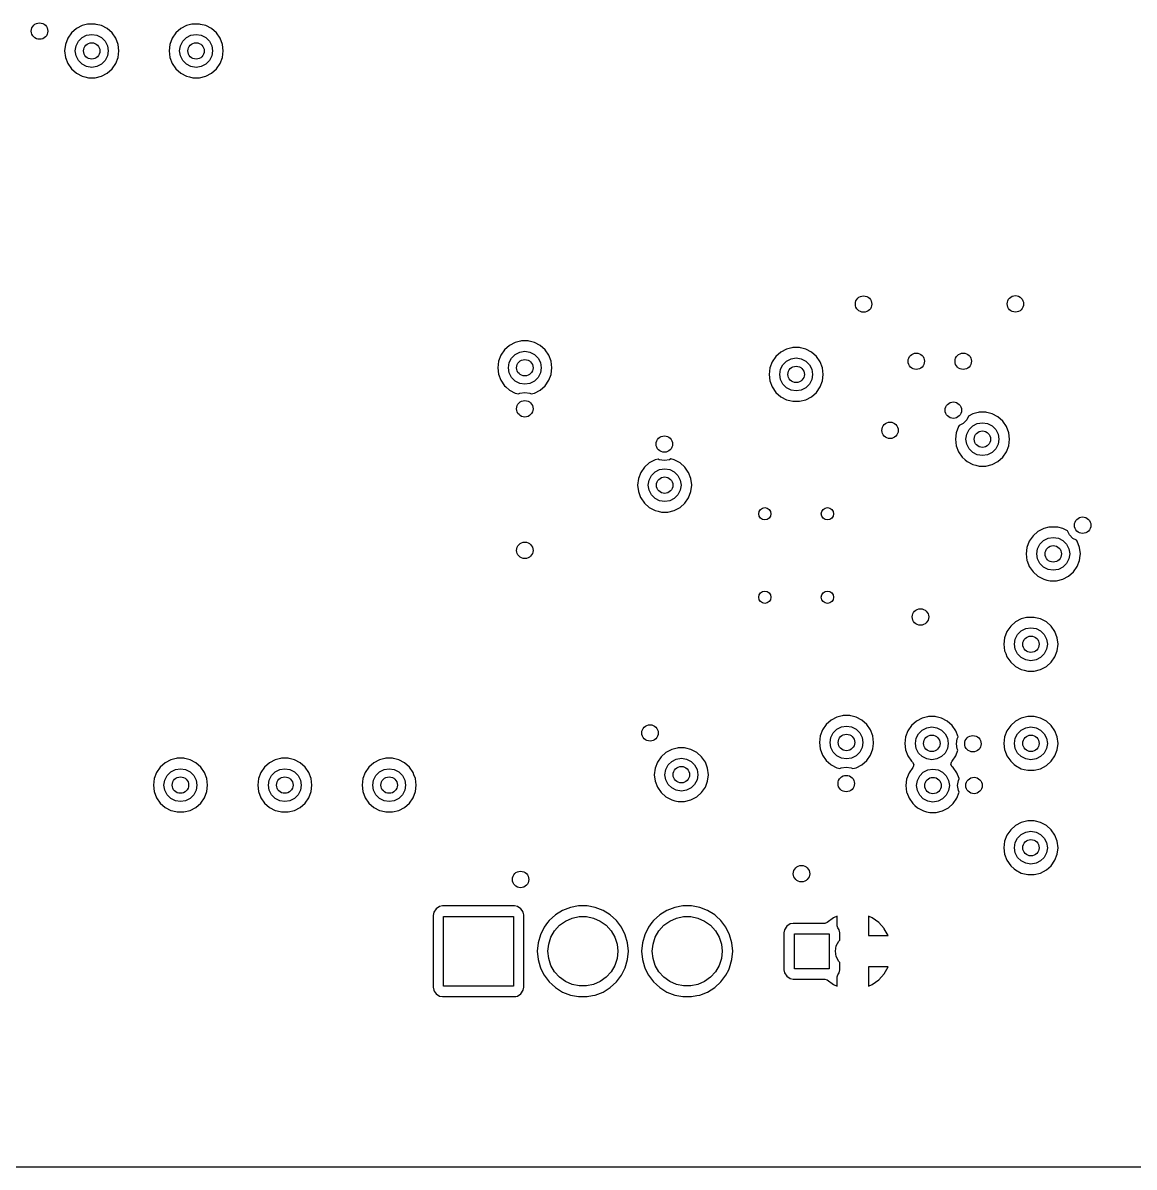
# Model space of a CAD drawing. Extents: x 106.8 to 191.4, y -142.2 to -57.6.
# Drawn here: x 134.76 to 161.81, y -142.21 to -114.35 of the extents above; entities that cross this region are included whole.
import ezdxf

# ---------------------------------------------------------------- set-up
doc = ezdxf.new("R2010")
doc.units = 0
doc.layers.add('BLACK', color=7, linetype='CONTINUOUS')

msp = doc.modelspace()

# ---------------------------------------------------------------- linework, layer by layer
at = {"layer": 'BLACK', "linetype": 'CONTINUOUS'}
for p, q in [((136.201, -114.42), (136.061, -114.494)), ((136.33, -114.388), (136.201, -114.42)), ((136.356, -114.382), (136.33, -114.388)), ((136.515, -114.382), (136.356, -114.382)), ((136.545, -114.39), (136.515, -114.382)), ((136.669, -114.42), (136.545, -114.39)), ((136.81, -114.494), (136.669, -114.42)), ((138.741, -114.42), (138.601, -114.494)), ((138.87, -114.388), (138.741, -114.42)), ((138.896, -114.382), (138.87, -114.388)), ((139.055, -114.382), (138.896, -114.382)), ((139.085, -114.39), (139.055, -114.382)), ((139.209, -114.42), (139.085, -114.39)), ((139.35, -114.494), (139.209, -114.42)), ((135.851, -114.73), (135.795, -114.879)), ((135.942, -114.599), (135.851, -114.73)), ((136.061, -114.494), (135.942, -114.599)), ((136.111, -114.801), (136.2, -114.713)), ((136.2, -114.713), (136.311, -114.656)), ((136.311, -114.656), (136.435, -114.637)), ((136.435, -114.637), (136.559, -114.656)), ((136.559, -114.656), (136.67, -114.713)), ((136.67, -114.713), (136.759, -114.801)), ((136.929, -114.599), (136.81, -114.494)), ((136.81, -114.494), (136.81, -114.494)), ((137.019, -114.73), (136.929, -114.599)), ((137.075, -114.879), (137.019, -114.73)), ((138.391, -114.73), (138.335, -114.879)), ((138.482, -114.599), (138.391, -114.73)), ((138.601, -114.494), (138.482, -114.599)), ((138.651, -114.801), (138.74, -114.713)), ((138.74, -114.713), (138.851, -114.656)), ((138.851, -114.656), (138.975, -114.637)), ((138.975, -114.637), (139.099, -114.656)), ((139.099, -114.656), (139.21, -114.713)), ((139.21, -114.713), (139.299, -114.801)), ((139.469, -114.599), (139.35, -114.494)), ((139.35, -114.494), (139.35, -114.494)), ((139.559, -114.73), (139.469, -114.599)), ((139.615, -114.879), (139.559, -114.73)), ((135.795, -114.879), (135.776, -115.037)), ((135.776, -115.037), (135.795, -115.194)), ((136.035, -115.037), (136.055, -114.913)), ((136.055, -115.16), (136.035, -115.037)), ((136.055, -114.913), (136.111, -114.801)), ((136.759, -114.801), (136.816, -114.913)), ((136.816, -114.913), (136.835, -115.037)), ((136.835, -115.037), (136.816, -115.16)), ((137.094, -115.037), (137.075, -114.879)), ((137.075, -115.194), (137.094, -115.037)), ((137.094, -115.037), (137.094, -115.037)), ((138.335, -114.879), (138.316, -115.037)), ((138.316, -115.037), (138.335, -115.194)), ((138.575, -115.037), (138.595, -114.913)), ((138.595, -115.16), (138.575, -115.037)), ((138.595, -114.913), (138.651, -114.801)), ((139.299, -114.801), (139.356, -114.913)), ((139.356, -114.913), (139.375, -115.037)), ((139.375, -115.037), (139.356, -115.16)), ((139.634, -115.037), (139.615, -114.879)), ((139.615, -115.194), (139.634, -115.037)), ((135.795, -115.194), (135.795, -115.194)), ((135.795, -115.194), (135.851, -115.343)), ((136.111, -115.272), (136.055, -115.16)), ((136.2, -115.36), (136.111, -115.272)), ((136.759, -115.272), (136.67, -115.36)), ((136.816, -115.16), (136.759, -115.272)), ((137.019, -115.343), (137.075, -115.194)), ((138.335, -115.194), (138.335, -115.194)), ((138.335, -115.194), (138.391, -115.343)), ((138.651, -115.272), (138.595, -115.16)), ((138.74, -115.36), (138.651, -115.272)), ((139.299, -115.272), (139.21, -115.36)), ((139.356, -115.16), (139.299, -115.272)), ((139.559, -115.343), (139.615, -115.194)), ((135.851, -115.343), (135.942, -115.474)), ((135.942, -115.474), (136.061, -115.579)), ((136.061, -115.579), (136.061, -115.579)), ((136.061, -115.579), (136.201, -115.653)), ((136.311, -115.417), (136.2, -115.36)), ((136.435, -115.437), (136.311, -115.417)), ((136.559, -115.417), (136.435, -115.437)), ((136.67, -115.36), (136.559, -115.417)), ((136.669, -115.653), (136.81, -115.579)), ((136.81, -115.579), (136.929, -115.474)), ((136.929, -115.474), (137.019, -115.343)), ((138.391, -115.343), (138.482, -115.474)), ((138.482, -115.474), (138.601, -115.579)), ((138.601, -115.579), (138.601, -115.579)), ((138.601, -115.579), (138.741, -115.653)), ((138.851, -115.417), (138.74, -115.36)), ((138.975, -115.437), (138.851, -115.417)), ((139.099, -115.417), (138.975, -115.437)), ((139.21, -115.36), (139.099, -115.417)), ((139.209, -115.653), (139.35, -115.579)), ((139.35, -115.579), (139.469, -115.474)), ((139.469, -115.474), (139.559, -115.343)), ((136.201, -115.653), (136.271, -115.67)), ((136.271, -115.67), (136.356, -115.691)), ((136.356, -115.691), (136.356, -115.691)), ((136.356, -115.691), (136.515, -115.691)), ((136.515, -115.691), (136.669, -115.653)), ((136.515, -115.691), (136.515, -115.691)), ((138.741, -115.653), (138.811, -115.67)), ((138.811, -115.67), (138.896, -115.691)), ((138.896, -115.691), (138.896, -115.691)), ((138.896, -115.691), (139.055, -115.691)), ((139.055, -115.691), (139.209, -115.653)), ((139.055, -115.691), (139.055, -115.691)), ((146.602, -122.206), (146.483, -122.311)), ((146.742, -122.132), (146.602, -122.206)), ((146.871, -122.1), (146.742, -122.132)), ((146.897, -122.094), (146.871, -122.1)), ((147.056, -122.094), (146.897, -122.094)), ((147.086, -122.102), (147.056, -122.094)), ((147.21, -122.132), (147.086, -122.102)), ((147.351, -122.206), (147.21, -122.132)), ((147.47, -122.311), (147.351, -122.206)), ((147.351, -122.206), (147.351, -122.206)), ((153.475, -122.262), (153.346, -122.294)), ((153.501, -122.256), (153.475, -122.262)), ((153.66, -122.256), (153.501, -122.256)), ((153.69, -122.264), (153.66, -122.256)), ((153.814, -122.294), (153.69, -122.264)), ((146.392, -122.442), (146.336, -122.591)), ((146.483, -122.311), (146.392, -122.442)), ((146.596, -122.625), (146.652, -122.513)), ((146.652, -122.513), (146.741, -122.425)), ((146.741, -122.425), (146.852, -122.368)), ((146.852, -122.368), (146.976, -122.349)), ((146.976, -122.349), (147.1, -122.368)), ((147.1, -122.368), (147.211, -122.425)), ((147.211, -122.425), (147.3, -122.513)), ((147.3, -122.513), (147.357, -122.625)), ((147.56, -122.442), (147.47, -122.311)), ((147.616, -122.591), (147.56, -122.442)), ((153.087, -122.473), (152.996, -122.604)), ((153.206, -122.368), (153.087, -122.473)), ((153.346, -122.294), (153.206, -122.368)), ((153.345, -122.587), (153.456, -122.53)), ((153.456, -122.53), (153.58, -122.511)), ((153.58, -122.511), (153.704, -122.53)), ((153.704, -122.53), (153.815, -122.587)), ((153.955, -122.368), (153.814, -122.294)), ((154.074, -122.473), (153.955, -122.368)), ((153.955, -122.368), (153.955, -122.368)), ((154.164, -122.604), (154.074, -122.473)), ((146.336, -122.591), (146.317, -122.749)), ((146.317, -122.749), (146.336, -122.906)), ((146.576, -122.749), (146.596, -122.625)), ((146.596, -122.872), (146.576, -122.749)), ((147.357, -122.625), (147.376, -122.749)), ((147.376, -122.749), (147.357, -122.872)), ((147.635, -122.749), (147.616, -122.591)), ((147.616, -122.906), (147.635, -122.749)), ((152.94, -122.753), (152.921, -122.911)), ((152.996, -122.604), (152.94, -122.753)), ((153.18, -122.911), (153.2, -122.787)), ((153.2, -122.787), (153.256, -122.675)), ((153.256, -122.675), (153.345, -122.587)), ((153.815, -122.587), (153.904, -122.675)), ((153.904, -122.675), (153.961, -122.787)), ((153.961, -122.787), (153.98, -122.911)), ((154.22, -122.753), (154.164, -122.604)), ((154.239, -122.911), (154.22, -122.753)), ((146.336, -122.906), (146.392, -123.055)), ((146.392, -123.055), (146.392, -123.055)), ((146.392, -123.055), (146.483, -123.186)), ((146.652, -122.984), (146.596, -122.872)), ((146.741, -123.072), (146.652, -122.984)), ((146.852, -123.129), (146.741, -123.072)), ((147.211, -123.072), (147.1, -123.129)), ((147.3, -122.984), (147.211, -123.072)), ((147.357, -122.872), (147.3, -122.984)), ((147.47, -123.186), (147.56, -123.055)), ((147.56, -123.055), (147.615, -122.911)), ((147.615, -122.911), (147.616, -122.906)), ((152.921, -122.911), (152.94, -123.068)), ((152.94, -123.068), (152.94, -123.068)), ((152.94, -123.068), (152.996, -123.217)), ((153.2, -123.034), (153.18, -122.911)), ((153.256, -123.146), (153.2, -123.034)), ((153.961, -123.034), (153.904, -123.146)), ((153.98, -122.911), (153.961, -123.034)), ((154.164, -123.217), (154.22, -123.068)), ((154.22, -123.068), (154.239, -122.911)), ((146.483, -123.186), (146.518, -123.217)), ((146.518, -123.217), (146.602, -123.291)), ((146.602, -123.291), (146.742, -123.365)), ((146.742, -123.365), (146.819, -123.384)), ((146.819, -123.384), (146.82, -123.384)), ((146.82, -123.384), (146.852, -123.368)), ((146.976, -123.149), (146.852, -123.129)), ((146.852, -123.368), (146.976, -123.348)), ((147.1, -123.129), (146.976, -123.149)), ((146.976, -123.348), (147.1, -123.368)), ((147.1, -123.368), (147.132, -123.384)), ((147.132, -123.384), (147.21, -123.365)), ((147.21, -123.365), (147.351, -123.291)), ((147.351, -123.291), (147.47, -123.186)), ((152.996, -123.217), (153.087, -123.348)), ((153.087, -123.348), (153.206, -123.453)), ((153.345, -123.234), (153.256, -123.146)), ((153.456, -123.291), (153.345, -123.234)), ((153.58, -123.311), (153.456, -123.291)), ((153.704, -123.291), (153.58, -123.311)), ((153.815, -123.234), (153.704, -123.291)), ((153.904, -123.146), (153.815, -123.234)), ((153.955, -123.453), (154.074, -123.348)), ((154.074, -123.348), (154.164, -123.217)), ((153.206, -123.453), (153.206, -123.453)), ((153.206, -123.453), (153.346, -123.527)), ((153.346, -123.527), (153.423, -123.546)), ((153.423, -123.546), (153.501, -123.565)), ((153.501, -123.565), (153.501, -123.565)), ((153.501, -123.565), (153.66, -123.565)), ((153.66, -123.565), (153.814, -123.527)), ((153.66, -123.565), (153.66, -123.565)), ((153.814, -123.527), (153.955, -123.453)), ((157.777, -123.926), (157.731, -124.017)), ((157.88, -123.872), (157.777, -123.926)), ((158.009, -123.84), (157.88, -123.872)), ((158.034, -123.834), (158.009, -123.84)), ((158.193, -123.834), (158.034, -123.834)), ((158.224, -123.841), (158.193, -123.834)), ((158.348, -123.872), (158.224, -123.841)), ((158.488, -123.946), (158.348, -123.872)), ((158.607, -124.051), (158.488, -123.946)), ((158.488, -123.946), (158.488, -123.946)), ((157.53, -124.182), (157.474, -124.331)), ((157.551, -124.152), (157.53, -124.182)), ((157.642, -124.105), (157.551, -124.152)), ((157.731, -124.017), (157.642, -124.105)), ((157.79, -124.253), (157.879, -124.165)), ((157.879, -124.165), (157.99, -124.108)), ((157.99, -124.108), (158.114, -124.088)), ((158.114, -124.088), (158.237, -124.108)), ((158.237, -124.108), (158.349, -124.165)), ((158.349, -124.165), (158.437, -124.253)), ((158.698, -124.182), (158.607, -124.051)), ((158.754, -124.331), (158.698, -124.182)), ((157.474, -124.331), (157.455, -124.488)), ((157.455, -124.488), (157.474, -124.646)), ((157.714, -124.488), (157.733, -124.365)), ((157.733, -124.612), (157.714, -124.488)), ((157.733, -124.365), (157.79, -124.253)), ((158.437, -124.253), (158.494, -124.365)), ((158.494, -124.365), (158.514, -124.488)), ((158.514, -124.488), (158.494, -124.612)), ((158.773, -124.488), (158.754, -124.331)), ((158.754, -124.646), (158.773, -124.488)), ((157.474, -124.646), (157.474, -124.646)), ((157.474, -124.646), (157.53, -124.795)), ((157.79, -124.724), (157.733, -124.612)), ((157.879, -124.812), (157.79, -124.724)), ((158.437, -124.724), (158.349, -124.812)), ((158.494, -124.612), (158.437, -124.724)), ((158.698, -124.795), (158.754, -124.646)), ((150.005, -125.064), (149.886, -125.169)), ((150.146, -124.99), (150.005, -125.064)), ((150.219, -124.972), (150.146, -124.99)), ((150.249, -124.988), (150.219, -124.972)), ((150.373, -125.007), (150.249, -124.988)), ((150.496, -124.988), (150.373, -125.007)), ((150.531, -124.97), (150.496, -124.988)), ((150.614, -124.99), (150.531, -124.97)), ((150.754, -125.064), (150.614, -124.99)), ((150.873, -125.169), (150.754, -125.064)), ((150.754, -125.064), (150.754, -125.064)), ((157.53, -124.795), (157.62, -124.926)), ((157.62, -124.926), (157.693, -124.99)), ((157.693, -124.99), (157.739, -125.031)), ((157.739, -125.031), (157.88, -125.105)), ((157.99, -124.869), (157.879, -124.812)), ((158.114, -124.888), (157.99, -124.869)), ((158.237, -124.869), (158.114, -124.888)), ((158.349, -124.812), (158.237, -124.869)), ((158.348, -125.105), (158.488, -125.031)), ((158.488, -125.031), (158.607, -124.926)), ((158.607, -124.926), (158.698, -124.795)), ((149.796, -125.3), (149.74, -125.449)), ((149.886, -125.169), (149.796, -125.3)), ((150.056, -125.371), (150.145, -125.283)), ((150.145, -125.283), (150.256, -125.226)), ((150.256, -125.226), (150.38, -125.207)), ((150.38, -125.207), (150.503, -125.226)), ((150.503, -125.226), (150.615, -125.283)), ((150.615, -125.283), (150.703, -125.371)), ((150.956, -125.289), (150.873, -125.169)), ((150.964, -125.3), (150.956, -125.289)), ((151.019, -125.446), (150.964, -125.3)), ((157.88, -125.105), (157.957, -125.124)), ((157.957, -125.124), (158.034, -125.143)), ((158.034, -125.143), (158.034, -125.143)), ((158.034, -125.143), (158.193, -125.143)), ((158.193, -125.143), (158.348, -125.105)), ((158.193, -125.143), (158.193, -125.143)), ((149.74, -125.449), (149.72, -125.607)), ((149.72, -125.607), (149.74, -125.764)), ((149.98, -125.607), (149.999, -125.483)), ((149.999, -125.73), (149.98, -125.607)), ((149.999, -125.483), (150.056, -125.371)), ((150.703, -125.371), (150.76, -125.483)), ((150.76, -125.483), (150.78, -125.607)), ((150.78, -125.607), (150.76, -125.73)), ((151.02, -125.449), (151.019, -125.446)), ((151.038, -125.602), (151.02, -125.449)), ((151.02, -125.764), (151.039, -125.607)), ((151.039, -125.607), (151.038, -125.602)), ((149.74, -125.764), (149.793, -125.905)), ((150.056, -125.842), (149.999, -125.73)), ((150.145, -125.93), (150.056, -125.842)), ((150.703, -125.842), (150.615, -125.93)), ((150.76, -125.73), (150.703, -125.842)), ((150.964, -125.913), (151.02, -125.764)), ((149.793, -125.905), (149.796, -125.913)), ((149.796, -125.913), (149.886, -126.044)), ((149.886, -126.044), (150.005, -126.149)), ((150.005, -126.149), (150.005, -126.149)), ((150.005, -126.149), (150.146, -126.223)), ((150.256, -125.987), (150.145, -125.93)), ((150.38, -126.007), (150.256, -125.987)), ((150.503, -125.987), (150.38, -126.007)), ((150.615, -125.93), (150.503, -125.987)), ((150.614, -126.223), (150.754, -126.149)), ((150.754, -126.149), (150.873, -126.044)), ((150.873, -126.044), (150.964, -125.913)), ((150.146, -126.223), (150.223, -126.242)), ((150.223, -126.242), (150.3, -126.261)), ((150.3, -126.261), (150.3, -126.261)), ((150.3, -126.261), (150.459, -126.261)), ((150.459, -126.261), (150.614, -126.223)), ((150.459, -126.261), (150.459, -126.261)), ((159.605, -126.664), (159.464, -126.738)), ((159.733, -126.632), (159.605, -126.664)), ((159.759, -126.626), (159.733, -126.632)), ((159.918, -126.626), (159.759, -126.626)), ((159.948, -126.633), (159.918, -126.626)), ((160.072, -126.664), (159.948, -126.633)), ((160.181, -126.721), (160.072, -126.664)), ((160.23, -126.817), (160.181, -126.721)), ((159.255, -126.974), (159.198, -127.122)), ((159.345, -126.843), (159.255, -126.974)), ((159.464, -126.738), (159.345, -126.843)), ((159.515, -127.045), (159.603, -126.957)), ((159.603, -126.957), (159.715, -126.9)), ((159.715, -126.9), (159.838, -126.88)), ((159.838, -126.88), (159.962, -126.9)), ((159.962, -126.9), (160.073, -126.957)), ((160.073, -126.957), (160.162, -127.045)), ((160.318, -126.906), (160.23, -126.817)), ((160.406, -126.95), (160.318, -126.906)), ((160.422, -126.974), (160.406, -126.95)), ((160.478, -127.122), (160.422, -126.974)), ((159.198, -127.122), (159.179, -127.28)), ((159.179, -127.28), (159.198, -127.438)), ((159.438, -127.28), (159.458, -127.157)), ((159.458, -127.404), (159.438, -127.28)), ((159.458, -127.157), (159.515, -127.045)), ((160.162, -127.045), (160.219, -127.157)), ((160.219, -127.157), (160.238, -127.28)), ((160.238, -127.28), (160.219, -127.404)), ((160.498, -127.28), (160.478, -127.122)), ((160.493, -127.321), (160.498, -127.28)), ((159.198, -127.438), (159.202, -127.448)), ((159.202, -127.448), (159.255, -127.587)), ((159.515, -127.515), (159.458, -127.404)), ((159.603, -127.604), (159.515, -127.515)), ((160.162, -127.515), (160.073, -127.604)), ((160.219, -127.404), (160.162, -127.515)), ((160.422, -127.587), (160.478, -127.438)), ((160.478, -127.438), (160.493, -127.321)), ((159.255, -127.587), (159.345, -127.717)), ((159.345, -127.717), (159.464, -127.823)), ((159.464, -127.823), (159.464, -127.823)), ((159.464, -127.823), (159.605, -127.897)), ((159.715, -127.661), (159.603, -127.604)), ((159.838, -127.68), (159.715, -127.661)), ((159.962, -127.661), (159.838, -127.68)), ((160.073, -127.604), (159.962, -127.661)), ((160.072, -127.897), (160.213, -127.823)), ((160.213, -127.823), (160.332, -127.717)), ((160.332, -127.717), (160.422, -127.587)), ((159.605, -127.897), (159.682, -127.916)), ((159.682, -127.916), (159.759, -127.935)), ((159.759, -127.935), (159.759, -127.935)), ((159.759, -127.935), (159.918, -127.935)), ((159.918, -127.935), (160.072, -127.897)), ((159.918, -127.935), (159.918, -127.935)), ((158.921, -128.937), (158.802, -129.042)), ((159.061, -128.863), (158.921, -128.937)), ((159.19, -128.831), (159.061, -128.863)), ((159.216, -128.825), (159.19, -128.831)), ((159.375, -128.825), (159.216, -128.825)), ((159.405, -128.833), (159.375, -128.825)), ((159.529, -128.863), (159.405, -128.833)), ((159.67, -128.937), (159.529, -128.863)), ((159.789, -129.042), (159.67, -128.937)), ((159.67, -128.937), (159.67, -128.937)), ((158.711, -129.173), (158.655, -129.322)), ((158.802, -129.042), (158.711, -129.173)), ((158.971, -129.244), (159.06, -129.156)), ((159.06, -129.156), (159.171, -129.099)), ((159.171, -129.099), (159.295, -129.08)), ((159.295, -129.08), (159.419, -129.099)), ((159.419, -129.099), (159.53, -129.156)), ((159.53, -129.156), (159.619, -129.244)), ((159.879, -129.173), (159.789, -129.042)), ((159.935, -129.322), (159.879, -129.173)), ((158.655, -129.322), (158.636, -129.48)), ((158.636, -129.48), (158.655, -129.637)), ((158.895, -129.48), (158.915, -129.356)), ((158.915, -129.603), (158.895, -129.48)), ((158.915, -129.356), (158.971, -129.244)), ((159.619, -129.244), (159.676, -129.356)), ((159.676, -129.356), (159.695, -129.48)), ((159.695, -129.48), (159.676, -129.603)), ((159.954, -129.48), (159.935, -129.322)), ((159.935, -129.637), (159.954, -129.48)), ((158.655, -129.637), (158.68, -129.704)), ((158.68, -129.704), (158.711, -129.786)), ((158.711, -129.786), (158.802, -129.917)), ((158.971, -129.715), (158.915, -129.603)), ((159.06, -129.803), (158.971, -129.715)), ((159.619, -129.715), (159.53, -129.803)), ((159.676, -129.603), (159.619, -129.715)), ((159.789, -129.917), (159.879, -129.786)), ((159.879, -129.786), (159.935, -129.637)), ((158.802, -129.917), (158.901, -130.005)), ((158.901, -130.005), (158.921, -130.022)), ((158.921, -130.022), (159.061, -130.096)), ((159.171, -129.86), (159.06, -129.803)), ((159.295, -129.88), (159.171, -129.86)), ((159.419, -129.86), (159.295, -129.88)), ((159.53, -129.803), (159.419, -129.86)), ((159.529, -130.096), (159.67, -130.022)), ((159.67, -130.022), (159.789, -129.917)), ((159.061, -130.096), (159.128, -130.113)), ((159.128, -130.113), (159.216, -130.134)), ((159.216, -130.134), (159.216, -130.134)), ((159.216, -130.134), (159.375, -130.134)), ((159.375, -130.134), (159.529, -130.096)), ((159.375, -130.134), (159.375, -130.134)), ((154.312, -131.434), (154.221, -131.565)), ((154.43, -131.328), (154.312, -131.434)), ((154.571, -131.255), (154.43, -131.328)), ((154.7, -131.223), (154.571, -131.255)), ((154.726, -131.217), (154.7, -131.223)), ((154.884, -131.217), (154.726, -131.217)), ((154.915, -131.224), (154.884, -131.217)), ((155.039, -131.255), (154.915, -131.224)), ((155.18, -131.328), (155.039, -131.255)), ((155.299, -131.434), (155.18, -131.328)), ((155.18, -131.328), (155.18, -131.328)), ((155.389, -131.565), (155.299, -131.434)), ((156.389, -131.455), (156.298, -131.586)), ((156.508, -131.35), (156.389, -131.455)), ((156.648, -131.276), (156.508, -131.35)), ((156.777, -131.244), (156.648, -131.276)), ((156.803, -131.238), (156.777, -131.244)), ((156.962, -131.238), (156.803, -131.238)), ((156.992, -131.246), (156.962, -131.238)), ((157.116, -131.276), (156.992, -131.246)), ((157.257, -131.35), (157.116, -131.276)), ((157.376, -131.455), (157.257, -131.35)), ((157.257, -131.35), (157.257, -131.35)), ((157.466, -131.586), (157.376, -131.455)), ((158.802, -131.455), (158.711, -131.586)), ((158.921, -131.35), (158.802, -131.455)), ((159.061, -131.276), (158.921, -131.35)), ((159.19, -131.244), (159.061, -131.276)), ((159.216, -131.238), (159.19, -131.244)), ((159.375, -131.238), (159.216, -131.238)), ((159.405, -131.246), (159.375, -131.238)), ((159.529, -131.276), (159.405, -131.246)), ((159.67, -131.35), (159.529, -131.276)), ((159.789, -131.455), (159.67, -131.35)), ((159.67, -131.35), (159.67, -131.35)), ((159.879, -131.586), (159.789, -131.455)), ((154.165, -131.713), (154.146, -131.871)), ((154.221, -131.565), (154.165, -131.713)), ((154.405, -131.871), (154.425, -131.747)), ((154.425, -131.747), (154.481, -131.636)), ((154.481, -131.636), (154.57, -131.547)), ((154.57, -131.547), (154.681, -131.491)), ((154.681, -131.491), (154.805, -131.471)), ((154.805, -131.471), (154.929, -131.491)), ((154.929, -131.491), (155.04, -131.547)), ((155.04, -131.547), (155.129, -131.636)), ((155.129, -131.636), (155.185, -131.747)), ((155.185, -131.747), (155.205, -131.871)), ((155.445, -131.713), (155.389, -131.565)), ((155.464, -131.871), (155.445, -131.713)), ((156.242, -131.735), (156.223, -131.893)), ((156.298, -131.586), (156.242, -131.735)), ((156.502, -131.769), (156.558, -131.657)), ((156.558, -131.657), (156.647, -131.569)), ((156.647, -131.569), (156.758, -131.512)), ((156.758, -131.512), (156.882, -131.493)), ((156.882, -131.493), (157.006, -131.512)), ((157.006, -131.512), (157.117, -131.569)), ((157.117, -131.569), (157.206, -131.657)), ((157.206, -131.657), (157.263, -131.769)), ((157.522, -131.735), (157.466, -131.586)), ((157.501, -131.779), (157.522, -131.737)), ((157.522, -131.737), (157.522, -131.735)), ((158.655, -131.735), (158.636, -131.893)), ((158.711, -131.586), (158.655, -131.735)), ((158.915, -131.769), (158.971, -131.657)), ((158.971, -131.657), (159.06, -131.569)), ((159.06, -131.569), (159.171, -131.512)), ((159.171, -131.512), (159.295, -131.493)), ((159.295, -131.493), (159.419, -131.512)), ((159.419, -131.512), (159.53, -131.569)), ((159.53, -131.569), (159.619, -131.657)), ((159.619, -131.657), (159.676, -131.769)), ((159.935, -131.735), (159.879, -131.586)), ((159.954, -131.893), (159.935, -131.735)), ((150.681, -132.006), (150.552, -132.038)), ((150.707, -132), (150.681, -132.006)), ((150.866, -132), (150.707, -132)), ((150.896, -132.008), (150.866, -132)), ((151.02, -132.038), (150.896, -132.008)), ((154.146, -131.871), (154.165, -132.029)), ((154.425, -131.995), (154.405, -131.871)), ((154.481, -132.106), (154.425, -131.995)), ((155.185, -131.995), (155.129, -132.106)), ((155.205, -131.871), (155.185, -131.995)), ((155.445, -132.029), (155.462, -131.893)), ((155.462, -131.893), (155.464, -131.871)), ((156.223, -131.893), (156.242, -132.05)), ((156.482, -131.893), (156.502, -131.769)), ((156.502, -132.016), (156.482, -131.893)), ((156.558, -132.128), (156.502, -132.016)), ((157.263, -132.016), (157.206, -132.128)), ((157.263, -131.769), (157.282, -131.893)), ((157.282, -131.893), (157.263, -132.016)), ((157.482, -131.902), (157.501, -131.779)), ((157.501, -132.026), (157.482, -131.902)), ((157.519, -132.06), (157.501, -132.026)), ((158.636, -131.893), (158.655, -132.05)), ((158.895, -131.893), (158.915, -131.769)), ((158.915, -132.016), (158.895, -131.893)), ((158.971, -132.128), (158.915, -132.016)), ((159.676, -132.016), (159.619, -132.128)), ((159.676, -131.769), (159.695, -131.893)), ((159.695, -131.893), (159.676, -132.016)), ((159.935, -132.05), (159.954, -131.893)), ((138.36, -132.292), (138.22, -132.366)), ((138.489, -132.26), (138.36, -132.292)), ((138.515, -132.254), (138.489, -132.26)), ((138.674, -132.254), (138.515, -132.254)), ((138.704, -132.262), (138.674, -132.254)), ((138.828, -132.292), (138.704, -132.262)), ((138.969, -132.366), (138.828, -132.292)), ((140.9, -132.292), (140.76, -132.366)), ((141.029, -132.26), (140.9, -132.292)), ((141.055, -132.254), (141.029, -132.26)), ((141.214, -132.254), (141.055, -132.254)), ((141.244, -132.262), (141.214, -132.254)), ((141.368, -132.292), (141.244, -132.262)), ((141.509, -132.366), (141.368, -132.292)), ((143.44, -132.292), (143.3, -132.366)), ((143.569, -132.26), (143.44, -132.292)), ((143.595, -132.254), (143.569, -132.26)), ((143.754, -132.254), (143.595, -132.254)), ((143.784, -132.262), (143.754, -132.254)), ((143.908, -132.292), (143.784, -132.262)), ((144.049, -132.366), (143.908, -132.292)), ((150.293, -132.217), (150.202, -132.348)), ((150.412, -132.112), (150.293, -132.217)), ((150.552, -132.038), (150.412, -132.112)), ((150.551, -132.331), (150.662, -132.274)), ((150.662, -132.274), (150.786, -132.255)), ((150.786, -132.255), (150.91, -132.274)), ((150.91, -132.274), (151.021, -132.331)), ((151.161, -132.112), (151.02, -132.038)), ((151.28, -132.217), (151.161, -132.112)), ((151.161, -132.112), (151.161, -132.112)), ((151.37, -132.348), (151.28, -132.217)), ((154.165, -132.029), (154.165, -132.029)), ((154.165, -132.029), (154.221, -132.177)), ((154.221, -132.177), (154.312, -132.308)), ((154.57, -132.195), (154.481, -132.106)), ((154.681, -132.252), (154.57, -132.195)), ((154.805, -132.271), (154.681, -132.252)), ((154.929, -132.252), (154.805, -132.271)), ((155.04, -132.195), (154.929, -132.252)), ((155.129, -132.106), (155.04, -132.195)), ((155.299, -132.308), (155.389, -132.177)), ((155.389, -132.177), (155.445, -132.029)), ((156.242, -132.05), (156.298, -132.199)), ((156.298, -132.199), (156.389, -132.33)), ((156.647, -132.216), (156.558, -132.128)), ((156.758, -132.273), (156.647, -132.216)), ((156.882, -132.293), (156.758, -132.273)), ((157.006, -132.273), (156.882, -132.293)), ((157.117, -132.216), (157.006, -132.273)), ((157.206, -132.128), (157.117, -132.216)), ((157.376, -132.33), (157.466, -132.199)), ((157.466, -132.199), (157.519, -132.06)), ((158.655, -132.05), (158.659, -132.06)), ((158.659, -132.06), (158.711, -132.199)), ((158.711, -132.199), (158.802, -132.33)), ((159.06, -132.216), (158.971, -132.128)), ((159.171, -132.273), (159.06, -132.216)), ((159.295, -132.293), (159.171, -132.273)), ((159.419, -132.273), (159.295, -132.293)), ((159.53, -132.216), (159.419, -132.273)), ((159.619, -132.128), (159.53, -132.216)), ((159.789, -132.33), (159.879, -132.199)), ((159.879, -132.199), (159.935, -132.05)), ((138.101, -132.471), (138.01, -132.602)), ((138.22, -132.366), (138.101, -132.471)), ((138.27, -132.673), (138.359, -132.585)), ((138.359, -132.585), (138.47, -132.528)), ((138.47, -132.528), (138.594, -132.509)), ((138.594, -132.509), (138.718, -132.528)), ((138.718, -132.528), (138.829, -132.585)), ((138.829, -132.585), (138.918, -132.673)), ((139.088, -132.471), (138.969, -132.366)), ((138.969, -132.366), (138.969, -132.366)), ((139.178, -132.602), (139.088, -132.471)), ((140.641, -132.471), (140.55, -132.602)), ((140.76, -132.366), (140.641, -132.471)), ((140.81, -132.673), (140.899, -132.585)), ((140.899, -132.585), (141.01, -132.528)), ((141.01, -132.528), (141.134, -132.509)), ((141.134, -132.509), (141.258, -132.528)), ((141.258, -132.528), (141.369, -132.585)), ((141.369, -132.585), (141.458, -132.673)), ((141.628, -132.471), (141.509, -132.366)), ((141.509, -132.366), (141.509, -132.366)), ((141.718, -132.602), (141.628, -132.471)), ((143.181, -132.471), (143.09, -132.602)), ((143.3, -132.366), (143.181, -132.471)), ((143.35, -132.673), (143.439, -132.585)), ((143.439, -132.585), (143.55, -132.528)), ((143.55, -132.528), (143.674, -132.509)), ((143.674, -132.509), (143.798, -132.528)), ((143.798, -132.528), (143.909, -132.585)), ((143.909, -132.585), (143.998, -132.673)), ((144.168, -132.471), (144.049, -132.366)), ((144.049, -132.366), (144.049, -132.366)), ((144.258, -132.602), (144.168, -132.471)), ((150.146, -132.497), (150.127, -132.655)), ((150.202, -132.348), (150.146, -132.497)), ((150.386, -132.655), (150.406, -132.531)), ((150.406, -132.531), (150.462, -132.419)), ((150.462, -132.419), (150.551, -132.331)), ((151.021, -132.331), (151.11, -132.419)), ((151.11, -132.419), (151.167, -132.531)), ((151.167, -132.531), (151.186, -132.655)), ((151.426, -132.497), (151.37, -132.348)), ((151.445, -132.655), (151.426, -132.497)), ((154.312, -132.308), (154.422, -132.406)), ((154.422, -132.406), (154.43, -132.414)), ((154.43, -132.414), (154.571, -132.488)), ((154.571, -132.488), (154.609, -132.497)), ((154.609, -132.497), (154.645, -132.506)), ((154.645, -132.506), (154.675, -132.49)), ((154.675, -132.49), (154.799, -132.471)), ((154.799, -132.471), (154.922, -132.49)), ((154.922, -132.49), (154.957, -132.508)), ((154.957, -132.508), (155.039, -132.488)), ((155.039, -132.488), (155.18, -132.414)), ((155.18, -132.414), (155.299, -132.308)), ((156.419, -132.48), (156.327, -132.614)), ((156.389, -132.33), (156.415, -132.353)), ((156.415, -132.353), (156.444, -132.406)), ((156.432, -132.465), (156.419, -132.48)), ((156.444, -132.406), (156.432, -132.465)), ((156.675, -132.597), (156.787, -132.54)), ((156.787, -132.54), (156.91, -132.52)), ((156.91, -132.52), (157.034, -132.54)), ((157.034, -132.54), (157.145, -132.597)), ((157.349, -132.407), (157.361, -132.348)), ((157.377, -132.46), (157.349, -132.407)), ((157.361, -132.348), (157.373, -132.333)), ((157.373, -132.333), (157.376, -132.33)), ((157.376, -132.33), (157.376, -132.33)), ((157.404, -132.483), (157.377, -132.46)), ((157.494, -132.614), (157.404, -132.483)), ((158.802, -132.33), (158.889, -132.407)), ((158.889, -132.407), (158.921, -132.435)), ((158.921, -132.435), (159.061, -132.509)), ((159.061, -132.509), (159.128, -132.526)), ((159.128, -132.526), (159.216, -132.547)), ((159.216, -132.547), (159.216, -132.547)), ((159.216, -132.547), (159.375, -132.547)), ((159.375, -132.547), (159.529, -132.509)), ((159.375, -132.547), (159.375, -132.547)), ((159.529, -132.509), (159.67, -132.435)), ((159.67, -132.435), (159.789, -132.33)), ((137.954, -132.751), (137.935, -132.909)), ((138.01, -132.602), (137.954, -132.751)), ((138.194, -132.909), (138.214, -132.785)), ((138.214, -132.785), (138.27, -132.673)), ((138.918, -132.673), (138.975, -132.785)), ((138.975, -132.785), (138.994, -132.909)), ((139.234, -132.751), (139.178, -132.602)), ((139.253, -132.909), (139.234, -132.751)), ((140.494, -132.751), (140.475, -132.909)), ((140.55, -132.602), (140.494, -132.751)), ((140.734, -132.909), (140.754, -132.785)), ((140.754, -132.785), (140.81, -132.673)), ((141.458, -132.673), (141.515, -132.785)), ((141.515, -132.785), (141.534, -132.909)), ((141.774, -132.751), (141.718, -132.602)), ((141.793, -132.909), (141.774, -132.751)), ((143.034, -132.751), (143.015, -132.909)), ((143.09, -132.602), (143.034, -132.751)), ((143.274, -132.909), (143.294, -132.785)), ((143.294, -132.785), (143.35, -132.673)), ((143.998, -132.673), (144.055, -132.785)), ((144.055, -132.785), (144.074, -132.909)), ((144.278, -132.655), (144.258, -132.602)), ((144.314, -132.751), (144.278, -132.655)), ((144.333, -132.909), (144.314, -132.751)), ((150.127, -132.655), (150.146, -132.812)), ((150.146, -132.812), (150.146, -132.812)), ((150.146, -132.812), (150.202, -132.961)), ((150.406, -132.778), (150.386, -132.655)), ((150.462, -132.89), (150.406, -132.778)), ((151.167, -132.778), (151.11, -132.89)), ((151.186, -132.655), (151.167, -132.778)), ((151.37, -132.961), (151.426, -132.812)), ((151.426, -132.812), (151.445, -132.655)), ((156.27, -132.763), (156.251, -132.92)), ((156.327, -132.614), (156.27, -132.763)), ((156.51, -132.92), (156.53, -132.797)), ((156.53, -132.797), (156.587, -132.685)), ((156.587, -132.685), (156.675, -132.597)), ((157.145, -132.597), (157.234, -132.685)), ((157.234, -132.685), (157.291, -132.797)), ((157.291, -132.797), (157.31, -132.92)), ((157.545, -132.749), (157.494, -132.614)), ((157.51, -132.918), (157.529, -132.795)), ((157.529, -132.795), (157.548, -132.757)), ((157.548, -132.757), (157.545, -132.749)), ((137.935, -132.909), (137.954, -133.066)), ((137.954, -133.066), (137.954, -133.066)), ((137.954, -133.066), (138.01, -133.215)), ((138.214, -133.032), (138.194, -132.909)), ((138.27, -133.144), (138.214, -133.032)), ((138.975, -133.032), (138.918, -133.144)), ((138.994, -132.909), (138.975, -133.032)), ((139.178, -133.215), (139.234, -133.066)), ((139.234, -133.066), (139.253, -132.909)), ((140.475, -132.909), (140.494, -133.066)), ((140.494, -133.066), (140.494, -133.066)), ((140.494, -133.066), (140.55, -133.215)), ((140.754, -133.032), (140.734, -132.909)), ((140.81, -133.144), (140.754, -133.032)), ((141.515, -133.032), (141.458, -133.144)), ((141.534, -132.909), (141.515, -133.032)), ((141.718, -133.215), (141.774, -133.066)), ((141.774, -133.066), (141.793, -132.909)), ((141.793, -132.909), (141.793, -132.909)), ((143.015, -132.909), (143.034, -133.066)), ((143.034, -133.066), (143.034, -133.066)), ((143.034, -133.066), (143.09, -133.215)), ((143.294, -133.032), (143.274, -132.909)), ((143.35, -133.144), (143.294, -133.032)), ((144.055, -133.032), (143.998, -133.144)), ((144.074, -132.909), (144.055, -133.032)), ((144.258, -133.215), (144.314, -133.066)), ((144.314, -133.066), (144.333, -132.909)), ((150.202, -132.961), (150.293, -133.092)), ((150.293, -133.092), (150.406, -133.192)), ((150.551, -132.978), (150.462, -132.89)), ((150.662, -133.035), (150.551, -132.978)), ((150.786, -133.055), (150.662, -133.035)), ((150.91, -133.035), (150.786, -133.055)), ((151.021, -132.978), (150.91, -133.035)), ((151.11, -132.89), (151.021, -132.978)), ((151.161, -133.197), (151.28, -133.092)), ((151.28, -133.092), (151.37, -132.961)), ((156.251, -132.92), (156.27, -133.078)), ((156.27, -133.078), (156.275, -133.092)), ((156.275, -133.092), (156.327, -133.227)), ((156.53, -133.044), (156.51, -132.92)), ((156.587, -133.155), (156.53, -133.044)), ((157.291, -133.044), (157.234, -133.155)), ((157.31, -132.92), (157.291, -133.044)), ((157.494, -133.227), (157.549, -133.081)), ((157.529, -133.042), (157.51, -132.918)), ((157.549, -133.081), (157.529, -133.042)), ((138.01, -133.215), (138.101, -133.346)), ((138.101, -133.346), (138.22, -133.451)), ((138.359, -133.232), (138.27, -133.144)), ((138.47, -133.289), (138.359, -133.232)), ((138.594, -133.309), (138.47, -133.289)), ((138.718, -133.289), (138.594, -133.309)), ((138.829, -133.232), (138.718, -133.289)), ((138.918, -133.144), (138.829, -133.232)), ((138.969, -133.451), (139.088, -133.346)), ((139.088, -133.346), (139.178, -133.215)), ((140.55, -133.215), (140.641, -133.346)), ((140.641, -133.346), (140.76, -133.451)), ((140.899, -133.232), (140.81, -133.144)), ((141.01, -133.289), (140.899, -133.232)), ((141.134, -133.309), (141.01, -133.289)), ((141.258, -133.289), (141.134, -133.309)), ((141.369, -133.232), (141.258, -133.289)), ((141.458, -133.144), (141.369, -133.232)), ((141.509, -133.451), (141.628, -133.346)), ((141.628, -133.346), (141.718, -133.215)), ((143.09, -133.215), (143.181, -133.346)), ((143.181, -133.346), (143.3, -133.451)), ((143.439, -133.232), (143.35, -133.144)), ((143.55, -133.289), (143.439, -133.232)), ((143.674, -133.309), (143.55, -133.289)), ((143.798, -133.289), (143.674, -133.309)), ((143.909, -133.232), (143.798, -133.289)), ((143.998, -133.144), (143.909, -133.232)), ((144.049, -133.451), (144.168, -133.346)), ((144.168, -133.346), (144.258, -133.215)), ((150.406, -133.192), (150.412, -133.197)), ((150.412, -133.197), (150.552, -133.271)), ((150.552, -133.271), (150.629, -133.29)), ((150.629, -133.29), (150.707, -133.309)), ((150.707, -133.309), (150.707, -133.309)), ((150.707, -133.309), (150.866, -133.309)), ((150.866, -133.309), (151.02, -133.271)), ((150.866, -133.309), (150.866, -133.309)), ((151.02, -133.271), (151.161, -133.197)), ((156.327, -133.227), (156.417, -133.358)), ((156.417, -133.358), (156.472, -133.406)), ((156.472, -133.406), (156.536, -133.463)), ((156.675, -133.244), (156.587, -133.155)), ((156.787, -133.301), (156.675, -133.244)), ((156.91, -133.32), (156.787, -133.301)), ((157.034, -133.301), (156.91, -133.32)), ((157.145, -133.244), (157.034, -133.301)), ((157.234, -133.155), (157.145, -133.244)), ((157.285, -133.463), (157.404, -133.358)), ((157.404, -133.358), (157.494, -133.227)), ((138.22, -133.451), (138.36, -133.525)), ((138.36, -133.525), (138.408, -133.537)), ((138.408, -133.537), (138.515, -133.563)), ((138.515, -133.563), (138.515, -133.563)), ((138.515, -133.563), (138.674, -133.563)), ((138.674, -133.563), (138.828, -133.525)), ((138.674, -133.563), (138.674, -133.563)), ((138.828, -133.525), (138.969, -133.451)), ((140.76, -133.451), (140.76, -133.451)), ((140.76, -133.451), (140.9, -133.525)), ((140.9, -133.525), (140.948, -133.537)), ((140.948, -133.537), (141.055, -133.563)), ((141.055, -133.563), (141.055, -133.563)), ((141.055, -133.563), (141.214, -133.563)), ((141.214, -133.563), (141.368, -133.525)), ((141.214, -133.563), (141.214, -133.563)), ((141.368, -133.525), (141.509, -133.451)), ((143.3, -133.451), (143.3, -133.451)), ((143.3, -133.451), (143.44, -133.525)), ((143.44, -133.525), (143.488, -133.537)), ((143.488, -133.537), (143.595, -133.563)), ((143.595, -133.563), (143.595, -133.563)), ((143.595, -133.563), (143.754, -133.563)), ((143.754, -133.563), (143.908, -133.525)), ((143.754, -133.563), (143.754, -133.563)), ((143.908, -133.525), (144.049, -133.451)), ((156.536, -133.463), (156.677, -133.537)), ((156.677, -133.537), (156.754, -133.556)), ((156.754, -133.556), (156.831, -133.575)), ((156.831, -133.575), (156.831, -133.575)), ((156.831, -133.575), (156.99, -133.575)), ((156.99, -133.575), (157.144, -133.537)), ((156.99, -133.575), (156.99, -133.575)), ((157.144, -133.537), (157.285, -133.463)), ((158.921, -133.89), (158.802, -133.995)), ((159.061, -133.816), (158.921, -133.89)), ((159.19, -133.784), (159.061, -133.816)), ((159.216, -133.778), (159.19, -133.784)), ((159.375, -133.778), (159.216, -133.778)), ((159.405, -133.786), (159.375, -133.778)), ((159.529, -133.816), (159.405, -133.786)), ((159.67, -133.89), (159.529, -133.816)), ((159.789, -133.995), (159.67, -133.89)), ((159.67, -133.89), (159.67, -133.89)), ((158.711, -134.126), (158.655, -134.275)), ((158.802, -133.995), (158.711, -134.126)), ((158.915, -134.309), (158.971, -134.197)), ((158.971, -134.197), (159.06, -134.109)), ((159.06, -134.109), (159.171, -134.052)), ((159.171, -134.052), (159.295, -134.033)), ((159.295, -134.033), (159.419, -134.052)), ((159.419, -134.052), (159.53, -134.109)), ((159.53, -134.109), (159.619, -134.197)), ((159.619, -134.197), (159.676, -134.309)), ((159.879, -134.126), (159.789, -133.995)), ((159.935, -134.275), (159.879, -134.126)), ((158.655, -134.275), (158.636, -134.433)), ((158.636, -134.433), (158.655, -134.59)), ((158.895, -134.433), (158.915, -134.309)), ((158.915, -134.556), (158.895, -134.433)), ((159.676, -134.309), (159.695, -134.433)), ((159.695, -134.433), (159.676, -134.556)), ((159.954, -134.433), (159.935, -134.275)), ((159.935, -134.59), (159.954, -134.433)), ((159.954, -134.433), (159.954, -134.433)), ((158.655, -134.59), (158.655, -134.59)), ((158.655, -134.59), (158.711, -134.739)), ((158.711, -134.739), (158.802, -134.87)), ((158.971, -134.668), (158.915, -134.556)), ((159.06, -134.756), (158.971, -134.668)), ((159.171, -134.813), (159.06, -134.756)), ((159.295, -134.833), (159.171, -134.813)), ((159.419, -134.813), (159.295, -134.833)), ((159.53, -134.756), (159.419, -134.813)), ((159.619, -134.668), (159.53, -134.756)), ((159.676, -134.556), (159.619, -134.668)), ((159.789, -134.87), (159.879, -134.739)), ((159.879, -134.739), (159.935, -134.59)), ((158.802, -134.87), (158.889, -134.947)), ((158.889, -134.947), (158.921, -134.975)), ((158.921, -134.975), (159.061, -135.049)), ((159.061, -135.049), (159.138, -135.068)), ((159.138, -135.068), (159.216, -135.087)), ((159.216, -135.087), (159.216, -135.087)), ((159.216, -135.087), (159.375, -135.087)), ((159.375, -135.087), (159.529, -135.049)), ((159.375, -135.087), (159.375, -135.087)), ((159.529, -135.049), (159.67, -134.975)), ((159.67, -134.975), (159.789, -134.87)), ((144.815, -135.92), (144.758, -136.004)), ((144.899, -135.864), (144.815, -135.92)), ((144.973, -135.849), (144.899, -135.864)), ((146.723, -135.849), (144.973, -135.849)), ((146.797, -135.864), (146.723, -135.849)), ((146.882, -135.92), (146.797, -135.864)), ((146.797, -135.864), (146.797, -135.864)), ((146.909, -135.961), (146.882, -135.92)), ((148.085, -135.887), (147.894, -135.961)), ((148.286, -135.849), (148.085, -135.887)), ((148.49, -135.849), (148.286, -135.849)), ((148.286, -135.849), (148.286, -135.849)), ((148.692, -135.887), (148.49, -135.849)), ((148.49, -135.849), (148.49, -135.849)), ((148.883, -135.961), (148.692, -135.887)), ((150.625, -135.887), (150.434, -135.961)), ((150.826, -135.849), (150.625, -135.887)), ((151.03, -135.849), (150.826, -135.849)), ((150.826, -135.849), (150.826, -135.849)), ((151.232, -135.887), (151.03, -135.849)), ((151.03, -135.849), (151.03, -135.849)), ((151.423, -135.961), (151.232, -135.887)), ((144.758, -136.004), (144.744, -136.079)), ((144.744, -136.079), (144.744, -137.829)), ((144.998, -137.804), (144.998, -136.104)), ((144.998, -136.104), (146.698, -136.104)), ((146.698, -136.104), (146.698, -137.804)), ((146.938, -136.004), (146.909, -135.961)), ((146.951, -136.068), (146.938, -136.004)), ((146.953, -136.079), (146.951, -136.068)), ((146.953, -136.954), (146.953, -136.079)), ((147.568, -136.206), (147.531, -136.256)), ((147.72, -136.068), (147.568, -136.206)), ((147.568, -136.206), (147.568, -136.206)), ((147.894, -135.961), (147.72, -136.068)), ((147.963, -136.217), (148.125, -136.145)), ((148.125, -136.145), (148.299, -136.108)), ((148.299, -136.108), (148.477, -136.108)), ((148.477, -136.108), (148.651, -136.145)), ((148.651, -136.145), (148.813, -136.217)), ((149.057, -136.068), (148.883, -135.961)), ((149.208, -136.206), (149.057, -136.068)), ((149.057, -136.068), (149.057, -136.068)), ((149.331, -136.37), (149.208, -136.206)), ((150.108, -136.206), (150.071, -136.256)), ((150.26, -136.068), (150.108, -136.206)), ((150.108, -136.206), (150.108, -136.206)), ((150.434, -135.961), (150.26, -136.068)), ((150.503, -136.217), (150.665, -136.145)), ((150.665, -136.145), (150.839, -136.108)), ((150.839, -136.108), (151.017, -136.108)), ((151.017, -136.108), (151.191, -136.145)), ((151.191, -136.145), (151.353, -136.217)), ((151.597, -136.068), (151.423, -135.961)), ((151.633, -136.102), (151.597, -136.068)), ((151.597, -136.068), (151.597, -136.068)), ((151.748, -136.206), (151.633, -136.102)), ((151.871, -136.37), (151.748, -136.206)), ((154.492, -136.141), (154.332, -136.257)), ((154.58, -136.102), (154.492, -136.141)), ((154.58, -136.334), (154.58, -136.102)), ((154.58, -136.102), (154.58, -136.102)), ((155.43, -136.141), (155.342, -136.102)), ((155.342, -136.102), (155.342, -136.573)), ((155.589, -136.256), (155.43, -136.141)), ((147.445, -136.37), (147.354, -136.553)), ((147.531, -136.256), (147.445, -136.37)), ((147.612, -136.608), (147.7, -136.454)), ((147.7, -136.454), (147.819, -136.322)), ((147.819, -136.322), (147.963, -136.217)), ((148.813, -136.217), (148.957, -136.322)), ((148.957, -136.322), (149.076, -136.454)), ((149.076, -136.454), (149.165, -136.608)), ((149.422, -136.553), (149.331, -136.37)), ((149.985, -136.37), (149.894, -136.553)), ((150.071, -136.256), (149.985, -136.37)), ((150.152, -136.608), (150.24, -136.454)), ((150.24, -136.454), (150.359, -136.322)), ((150.359, -136.322), (150.503, -136.217)), ((151.353, -136.217), (151.497, -136.322)), ((151.497, -136.322), (151.616, -136.454)), ((151.616, -136.454), (151.705, -136.608)), ((151.962, -136.553), (151.871, -136.37)), ((153.296, -136.429), (153.282, -136.504)), ((153.353, -136.345), (153.296, -136.429)), ((153.437, -136.289), (153.353, -136.345)), ((153.511, -136.274), (153.437, -136.289)), ((154.28, -136.274), (153.511, -136.274)), ((154.332, -136.257), (154.28, -136.274)), ((154.595, -136.383), (154.58, -136.334)), ((154.626, -136.429), (154.595, -136.383)), ((154.641, -136.504), (154.626, -136.429)), ((155.72, -136.402), (155.589, -136.256)), ((155.725, -136.411), (155.72, -136.402)), ((155.818, -136.572), (155.725, -136.411)), ((147.298, -136.75), (147.279, -136.954)), ((147.354, -136.553), (147.298, -136.75)), ((147.557, -136.777), (147.612, -136.608)), ((149.165, -136.608), (149.22, -136.777)), ((149.478, -136.75), (149.422, -136.553)), ((149.497, -136.954), (149.478, -136.75)), ((149.838, -136.75), (149.819, -136.954)), ((149.894, -136.553), (149.838, -136.75)), ((150.097, -136.777), (150.152, -136.608)), ((151.705, -136.608), (151.76, -136.777)), ((152.018, -136.75), (151.962, -136.553)), ((152.037, -136.954), (152.018, -136.75)), ((153.282, -136.504), (153.282, -137.404)), ((153.536, -137.379), (153.536, -136.529)), ((153.536, -136.529), (154.386, -136.529)), ((154.386, -136.529), (154.386, -137.379)), ((154.557, -136.822), (154.617, -136.704)), ((154.617, -136.704), (154.641, -136.68)), ((154.641, -136.68), (154.641, -136.504)), ((155.342, -136.573), (155.342, -136.573)), ((155.342, -136.573), (155.818, -136.573)), ((155.818, -136.573), (155.818, -136.572)), ((155.818, -136.573), (155.818, -136.573)), ((146.953, -137.829), (146.953, -136.954)), ((147.279, -136.954), (147.298, -137.157)), ((147.538, -136.954), (147.557, -136.777)), ((147.557, -137.13), (147.538, -136.954)), ((149.22, -136.777), (149.238, -136.954)), ((149.238, -136.954), (149.22, -137.13)), ((149.478, -137.157), (149.497, -136.954)), ((149.819, -136.954), (149.838, -137.157)), ((150.078, -136.954), (150.097, -136.777)), ((150.097, -137.13), (150.078, -136.954)), ((151.76, -136.777), (151.778, -136.954)), ((151.778, -136.954), (151.76, -137.13)), ((152.018, -137.157), (152.037, -136.954)), ((154.536, -136.954), (154.557, -136.822)), ((154.557, -137.085), (154.536, -136.954)), ((147.298, -137.157), (147.348, -137.335)), ((147.612, -137.299), (147.557, -137.13)), ((147.7, -137.453), (147.612, -137.299)), ((149.165, -137.299), (149.076, -137.453)), ((149.22, -137.13), (149.165, -137.299)), ((149.422, -137.354), (149.478, -137.157)), ((149.838, -137.157), (149.888, -137.335)), ((150.152, -137.299), (150.097, -137.13)), ((150.24, -137.453), (150.152, -137.299)), ((151.705, -137.299), (151.616, -137.453)), ((151.76, -137.13), (151.705, -137.299)), ((151.962, -137.354), (152.018, -137.157)), ((154.617, -137.203), (154.557, -137.085)), ((154.641, -137.227), (154.617, -137.203)), ((154.641, -137.404), (154.641, -137.227)), ((147.348, -137.335), (147.354, -137.354)), ((147.354, -137.354), (147.399, -137.445)), ((147.399, -137.445), (147.445, -137.538)), ((147.445, -137.538), (147.445, -137.538)), ((147.445, -137.538), (147.445, -137.538)), ((147.445, -137.538), (147.568, -137.701)), ((147.819, -137.585), (147.7, -137.453)), ((147.963, -137.69), (147.819, -137.585)), ((148.957, -137.585), (148.813, -137.69)), ((149.076, -137.453), (148.957, -137.585)), ((149.208, -137.701), (149.331, -137.538)), ((149.331, -137.538), (149.422, -137.354)), ((149.888, -137.335), (149.894, -137.354)), ((149.894, -137.354), (149.939, -137.445)), ((149.939, -137.445), (149.985, -137.538)), ((149.985, -137.538), (149.985, -137.538)), ((149.985, -137.538), (149.985, -137.538)), ((149.985, -137.538), (150.108, -137.701)), ((150.359, -137.585), (150.24, -137.453)), ((150.503, -137.69), (150.359, -137.585)), ((151.497, -137.585), (151.353, -137.69)), ((151.616, -137.453), (151.497, -137.585)), ((151.748, -137.701), (151.871, -137.538)), ((151.871, -137.538), (151.938, -137.404)), ((151.938, -137.404), (151.962, -137.354)), ((153.282, -137.404), (153.296, -137.478)), ((153.296, -137.478), (153.296, -137.478)), ((153.296, -137.478), (153.353, -137.562)), ((153.353, -137.562), (153.437, -137.618)), ((154.386, -137.379), (153.536, -137.379)), ((154.58, -137.573), (154.595, -137.524)), ((154.58, -137.805), (154.58, -137.573)), ((154.595, -137.524), (154.626, -137.478)), ((154.626, -137.478), (154.641, -137.404)), ((155.818, -137.335), (155.342, -137.335)), ((155.342, -137.335), (155.342, -137.335)), ((155.342, -137.335), (155.342, -137.805)), ((155.589, -137.651), (155.72, -137.505)), ((155.72, -137.505), (155.818, -137.335)), ((155.818, -137.335), (155.818, -137.335)), ((144.744, -137.829), (144.758, -137.903)), ((146.698, -137.804), (144.998, -137.804)), ((146.938, -137.903), (146.953, -137.829)), ((147.568, -137.701), (147.64, -137.766)), ((147.64, -137.766), (147.72, -137.839)), ((147.72, -137.839), (147.894, -137.947)), ((148.125, -137.762), (147.963, -137.69)), ((148.299, -137.799), (148.125, -137.762)), ((148.477, -137.799), (148.299, -137.799)), ((148.651, -137.762), (148.477, -137.799)), ((148.813, -137.69), (148.651, -137.762)), ((148.883, -137.947), (149.057, -137.839)), ((149.057, -137.839), (149.208, -137.701)), ((150.108, -137.701), (150.18, -137.766)), ((150.18, -137.766), (150.26, -137.839)), ((150.26, -137.839), (150.434, -137.947)), ((150.665, -137.762), (150.503, -137.69)), ((150.839, -137.799), (150.665, -137.762)), ((151.017, -137.799), (150.839, -137.799)), ((151.191, -137.762), (151.017, -137.799)), ((151.353, -137.69), (151.191, -137.762)), ((151.423, -137.947), (151.597, -137.839)), ((151.597, -137.839), (151.748, -137.701)), ((153.437, -137.618), (153.511, -137.633)), ((153.511, -137.633), (154.28, -137.633)), ((154.28, -137.633), (154.332, -137.65)), ((154.332, -137.65), (154.492, -137.766)), ((154.492, -137.766), (154.58, -137.805)), ((154.58, -137.805), (154.58, -137.805)), ((155.342, -137.805), (155.43, -137.766)), ((155.43, -137.766), (155.589, -137.651)), ((144.758, -137.903), (144.77, -137.921)), ((144.77, -137.921), (144.815, -137.987)), ((144.815, -137.987), (144.899, -138.043)), ((144.899, -138.043), (144.973, -138.058)), ((144.973, -138.058), (146.723, -138.058)), ((146.723, -138.058), (146.76, -138.051)), ((146.723, -138.058), (146.723, -138.058)), ((146.76, -138.051), (146.797, -138.043)), ((146.797, -138.043), (146.882, -137.987)), ((146.882, -137.987), (146.938, -137.903)), ((147.894, -137.947), (148.085, -138.02)), ((148.085, -138.02), (148.286, -138.058)), ((148.286, -138.058), (148.286, -138.058)), ((148.286, -138.058), (148.49, -138.058)), ((148.49, -138.058), (148.625, -138.033)), ((148.625, -138.033), (148.692, -138.02)), ((148.692, -138.02), (148.883, -137.947)), ((150.434, -137.947), (150.625, -138.02)), ((150.625, -138.02), (150.826, -138.058)), ((150.826, -138.058), (150.826, -138.058)), ((150.826, -138.058), (151.03, -138.058)), ((151.03, -138.058), (151.165, -138.033)), ((151.165, -138.033), (151.232, -138.02)), ((151.232, -138.02), (151.423, -137.947)), ((186.56, -142.208), (111.564, -142.208))]:
    msp.add_line(p, q, dxfattribs=at)
at = {"layer": 'BLACK'}
for centre, radius in [((135.165, -114.554), 0.2), ((136.435, -115.037), 0.2), ((138.975, -115.037), 0.2), ((155.221, -121.199), 0.2), ((158.917, -121.194), 0.2), ((146.976, -122.749), 0.2), ((156.504, -122.591), 0.2), ((157.647, -122.591), 0.2), ((153.58, -122.911), 0.2), ((146.976, -123.748), 0.2), ((157.407, -123.782), 0.2), ((155.866, -124.273), 0.2), ((150.373, -124.607), 0.2), ((158.114, -124.488), 0.2), ((150.38, -125.607), 0.2), ((152.818, -126.305), 0.15), ((154.342, -126.305), 0.15), ((160.553, -126.582), 0.2), ((146.976, -127.194), 0.2), ((159.838, -127.28), 0.2), ((152.818, -128.337), 0.15), ((154.342, -128.337), 0.15), ((156.606, -128.816), 0.2), ((159.295, -129.48), 0.2), ((150.024, -131.639), 0.2), ((154.805, -131.871), 0.2), ((156.882, -131.893), 0.2), ((157.882, -131.902), 0.2), ((159.295, -131.893), 0.2), ((150.786, -132.655), 0.2), ((138.594, -132.909), 0.2), ((141.134, -132.909), 0.2), ((143.674, -132.909), 0.2), ((154.799, -132.871), 0.2), ((156.91, -132.92), 0.2), ((157.91, -132.918), 0.2), ((159.295, -134.433), 0.2), ((146.873, -135.206), 0.2), ((153.71, -135.065), 0.2)]:
    msp.add_circle(centre, radius, dxfattribs=at)

doc.saveas('drawing.dxf')
